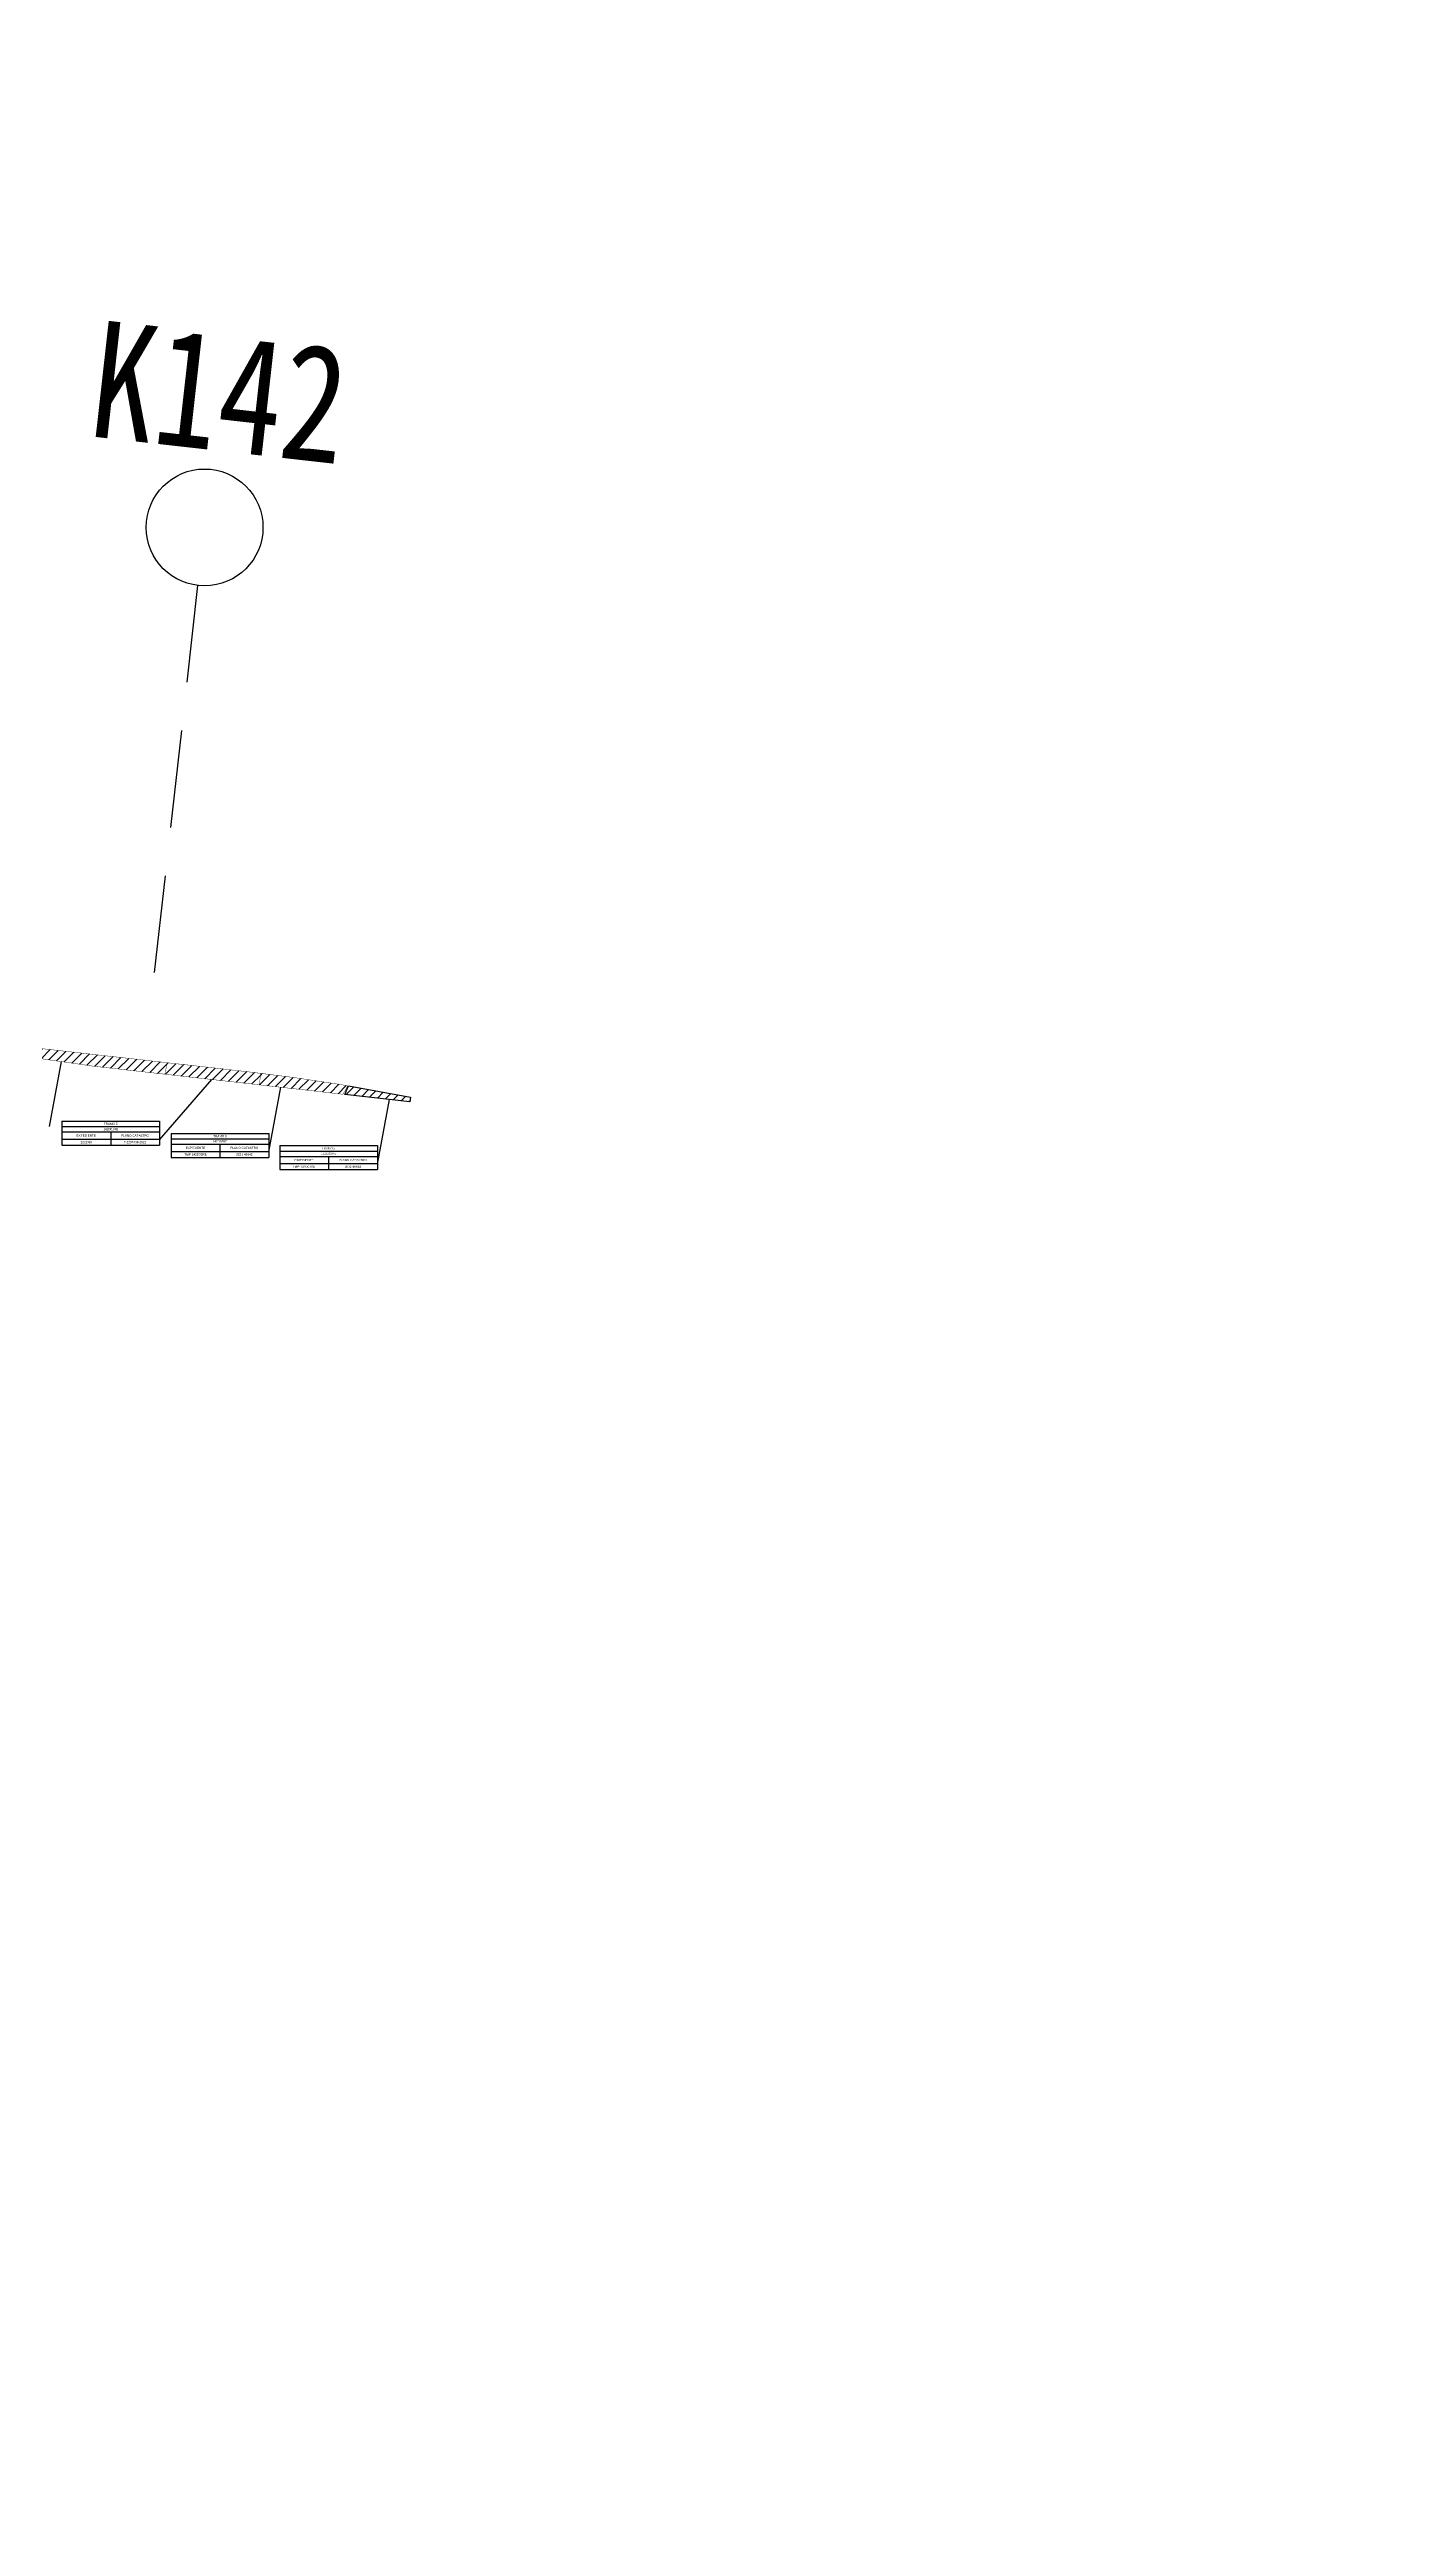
# Model space of a CAD drawing. Header units: inches. Extents: x 510447 to 606954, y 1095553 to 1134812.
# Drawn here: x 592830 to 593519, y 1104449 to 1105722 of the extents above; entities that cross this region are included whole.
import ezdxf

# ---------------------------------------------------------------- set-up
doc = ezdxf.new("R2010")
doc.units = ezdxf.units.IN
doc.header["$MEASUREMENT"] = 0
doc.linetypes.add('Kilométrica grande$1$JIS_02_2.0', pattern=[3, 2, -1])
for name, color, linetype in [('2021-46642', 7, 'Continuous'), ('2021-46644', 7, 'Continuous'), ('7-2290145-2021', 7, 'Continuous'), ('7-2297408-2021', 7, 'Continuous'), ('INFORMACION', 130, 'Continuous'), ('Kilométrica grande$0$0-KM GRANDE', 220, 'Continuous')]:
    doc.layers.add(name, color=color, linetype=linetype)
doc.styles.add('Kilométrica grande$0$哥Arial', font='Arial.ttf', dxfattribs={"width": 0.8})
doc.styles.get("Standard").update_dxf_attribs({"font": 'Arial.ttf'})
pattern_1 = [(45, (0, 0), (-2.24506403, 2.24506403), [])]

# ---------------------------------------------------------------- blocks, each defined once
blk = doc.blocks.new('*T1728')
at = {"layer": 'INFORMACION', "color": 0, "linetype": 'ByBlock', "lineweight": -2, "transparency": 16777216}
for p, q in [((0, 0), (50.2, 0)), ((0, 0), (0, -12.3)), ((50.2, 0), (50.2, -12.3)), ((0, -2.8), (50.2, -2.8)), ((0, -5.5), (50.2, -5.5)), ((0, -9.2), (50.2, -9.2)), ((0, -12.3), (50.2, -12.3)), ((25.1, -5.5), (25.1, -12.3))]:
    blk.add_line(p, q, dxfattribs=at)
at = {"layer": 'INFORMACION', "color": 0, "transparency": 16777216, "attachment_point": 5}
for s, insert, char_height, width in [('TMP-142D03RE', (12.5, -10.8), 1.125, 25.057), ('EXPEDIENTE', (12.5, -7.4), 1.12, 25.057), ('142D03RE', (25.1, -4.1), 1.12, 50.145), ('TRAMO 5', (25.1, -1.4), 1.12, 50.145), ('PLANO CATASTRO', (37.6, -7.4), 1.125, 25.057), ('2021-46644', (37.6, -10.8), 1.12, 25.057)]:
    blk.add_mtext(s, dxfattribs=dict(at, insert=insert, char_height=char_height, width=width))
blk = doc.blocks.new('*T1729')
at = {"layer": 'INFORMACION', "color": 0, "linetype": 'ByBlock', "lineweight": -2, "transparency": 16777216}
for p, q in [((0, 0), (50.2, 0)), ((0, 0), (0, -12.3)), ((50.2, 0), (50.2, -12.3)), ((0, -2.8), (50.2, -2.8)), ((0, -5.5), (50.2, -5.5)), ((0, -9.2), (50.2, -9.2)), ((0, -12.3), (50.2, -12.3)), ((25.1, -5.5), (25.1, -12.3))]:
    blk.add_line(p, q, dxfattribs=at)
at = {"layer": 'INFORMACION', "color": 0, "transparency": 16777216, "attachment_point": 5}
for s, insert, char_height, width in [('TMP-142D02RE', (12.5, -10.8), 1.125, 25.057), ('EXPEDIENTE', (12.5, -7.4), 1.12, 25.057), ('142D02RE', (25.1, -4.1), 1.12, 50.145), ('TRAMO 5', (25.1, -1.4), 1.12, 50.145), ('PLANO CATASTRO', (37.6, -7.4), 1.125, 25.057), ('2021-46642', (37.6, -10.8), 1.12, 25.057)]:
    blk.add_mtext(s, dxfattribs=dict(at, insert=insert, char_height=char_height, width=width))
blk = doc.blocks.new('*T1730')
at = {"layer": 'INFORMACION', "color": 0, "linetype": 'ByBlock', "lineweight": -2, "transparency": 16777216}
for p, q in [((0, 0), (50.2, 0)), ((0, 0), (0, -12.3)), ((50.2, 0), (50.2, -12.3)), ((0, -2.8), (50.2, -2.8)), ((0, -5.5), (50.2, -5.5)), ((0, -9.2), (50.2, -9.2)), ((0, -12.3), (50.2, -12.3)), ((25.1, -5.5), (25.1, -12.3))]:
    blk.add_line(p, q, dxfattribs=at)
at = {"layer": 'INFORMACION', "color": 0, "transparency": 16777216, "attachment_point": 5}
for s, insert, char_height, width in [('EXPEDIENTE', (12.5, -7.4), 1.12, 25.057), ('2022-80', (12.5, -10.8), 1.12, 25.057), ('142D01RE', (25.1, -4.1), 1.12, 50.145), ('TRAMO 5', (25.1, -1.4), 1.12, 50.145), ('PLANO CATASTRO', (37.6, -7.4), 1.125, 25.057), ('7-2297408-2021', (37.6, -10.8), 1.125, 25.057)]:
    blk.add_mtext(s, dxfattribs=dict(at, insert=insert, char_height=char_height, width=width))
blk = doc.blocks.new('Kilométrica grande')
at = {"color": 1}
blk.add_arc((596857, 1106340.2), 10206.1, 179.34305, 345.86959, dxfattribs=at)
at = {"layer": 'Kilométrica grande$0$0-KM GRANDE', "linetype": 'Kilométrica grande$1$JIS_02_2.0', "lineweight": -3, "ltscale": 25}
blk.add_line((592884.1, 1105247.6), (592906.4, 1105446.4), dxfattribs=at)
at = {"layer": 'Kilométrica grande$0$0-KM GRANDE'}
blk.add_circle((592909.8, 1105476.2), 30, dxfattribs=at)
at = {"layer": 'Kilométrica grande$0$0-KM GRANDE', "linetype": 'Continuous', "lineweight": -3, "insert": (592914.2, 1105515.9), "char_height": 60, "attachment_point": 8, "rotation": 353.5964, "style": 'Kilométrica grande$0$哥Arial'}
blk.add_mtext('{\\fSimHei|b0|i0|c134|p2;K142}', dxfattribs=at)

msp = doc.modelspace()

# ---------------------------------------------------------------- hatches: boundary and pattern name
at = {"layer": '2021-46642'}
h = msp.add_hatch(dxfattribs=at)
h.set_pattern_fill('ANSI31', color=2)
h.set_pattern_definition(pattern_1)
h.paths.add_polyline_path([(592938.78, 1105195.74), (592956.05, 1105193.59), (592979.18, 1105190.12), (592983.32, 1105189.35), (592980.96, 1105185.04), (592937.82, 1105189.89)])
at = {"layer": '2021-46644'}
h = msp.add_hatch(dxfattribs=at)
h.set_pattern_fill('ANSI31', color=256)
h.set_pattern_definition(pattern_1)
h.paths.add_polyline_path([(592983.77, 1105189.29), (593015.67, 1105183.49), (593015.33, 1105181.18), (592981.78, 1105184.95)])
at = {"layer": '7-2290145-2021'}
h = msp.add_hatch(dxfattribs=at)
h.set_pattern_fill('ANSI31', color=1)
h.set_pattern_definition(pattern_1)
h.paths.add_polyline_path([(592819.88, 1105209.18), (592820.27, 1105204.11), (592852.37, 1105199.49), (592889.32, 1105195.34), (592890.63, 1105201.24)])
at = {"layer": '7-2297408-2021'}
h = msp.add_hatch(dxfattribs=at)
h.set_pattern_fill('ANSI31', color=256)
h.set_pattern_definition(pattern_1)
h.paths.add_polyline_path([(592937.82, 1105189.89), (592938.78, 1105195.74), (592931.87, 1105196.61), (592890.63, 1105201.24), (592889.32, 1105195.34)])

# ---------------------------------------------------------------- linework, layer by layer
at = {"layer": '2021-46642', "color": 2, "const_width": 0.2}
msp.add_lwpolyline([(592938.78, 1105195.74), (592956.05, 1105193.59), (592979.18, 1105190.12), (592983.32, 1105189.35), (592980.96, 1105185.04), (592937.82, 1105189.89), (592938.78, 1105195.74)], dxfattribs=at)
at = {"layer": '2021-46644'}
msp.add_lwpolyline([(592983.77, 1105189.29), (593015.67, 1105183.49), (593015.33, 1105181.18), (592981.78, 1105184.95), (592983.77, 1105189.29)], dxfattribs=at)
at = {"layer": '7-2290145-2021', "color": 1, "const_width": 0.2, "flags": 128}
msp.add_lwpolyline([(592819.88, 1105209.18), (592820.27, 1105204.11), (592852.37, 1105199.49), (592889.32, 1105195.34), (592890.63, 1105201.24), (592819.88, 1105209.18)], dxfattribs=at)
at = {"layer": '7-2297408-2021', "const_width": 0.2, "flags": 128}
msp.add_lwpolyline([(592937.82, 1105189.89), (592938.78, 1105195.74), (592931.87, 1105196.61), (592890.63, 1105201.24), (592889.32, 1105195.34)], close=True, dxfattribs=at)
at = {"layer": 'INFORMACION'}
for points in [[(592830.11819, 1105168.5516), (592836.32, 1105201.8)], [(592886.64673, 1105161.6951), (592913.57, 1105192.615)], [(592942.78384, 1105155.38634), (592948.98565, 1105188.63474)], [(592998.5583, 1105149.11679), (593004.7601, 1105182.36518)]]:
    msp.add_lwpolyline(points, dxfattribs=at)

# ---------------------------------------------------------------- block references
for name, p in [('Kilométrica grande', (0, 0)), ('*T1730', (592836.47176, 1105171.2251)), ('*T1729', (592892.60887, 1105164.91634)), ('*T1728', (592948.38332, 1105158.64679))]:
    msp.add_blockref(name, p)

doc.saveas('drawing.dxf')
